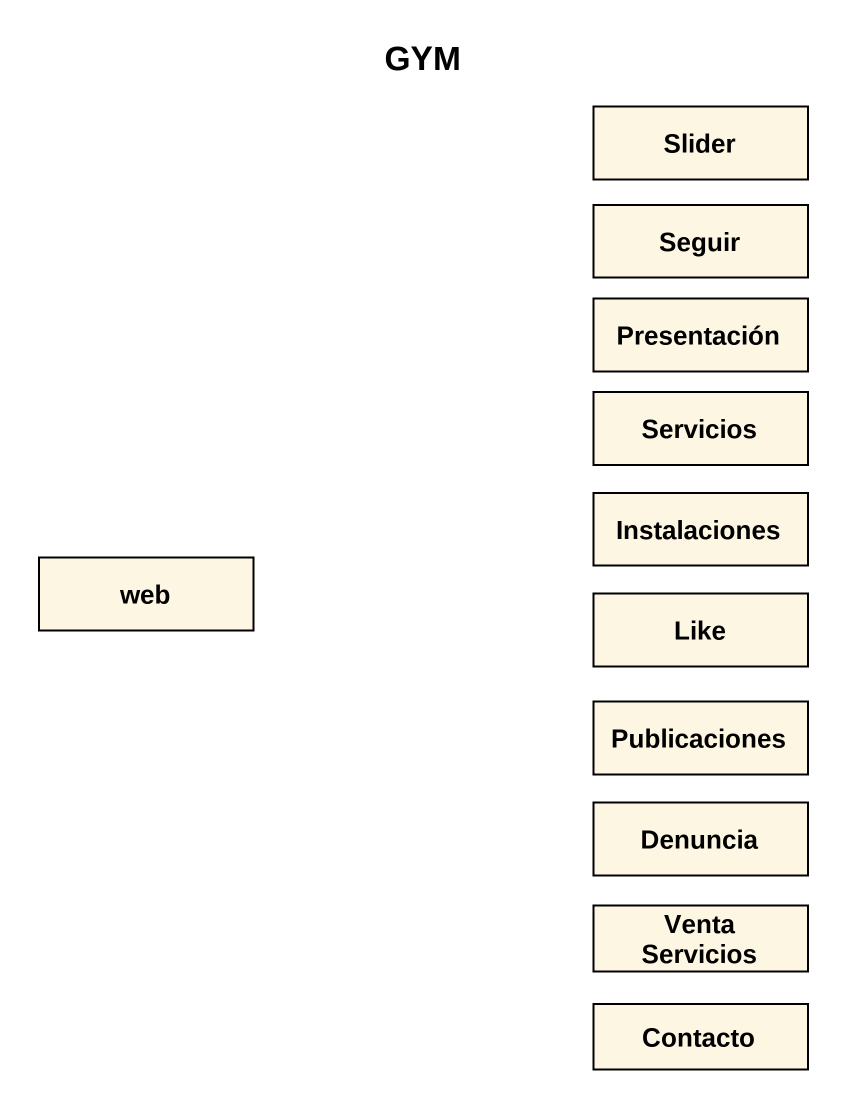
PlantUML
@startuml
title GYM
hide circle
hide empty members
class Slider
class Seguir
class Presentación
class Servicios
class Instalaciones
class web
class Like
class Publicaciones
class Denuncia
class "Venta Servicios" as Venta_Servicios
class Contacto
@enduml
